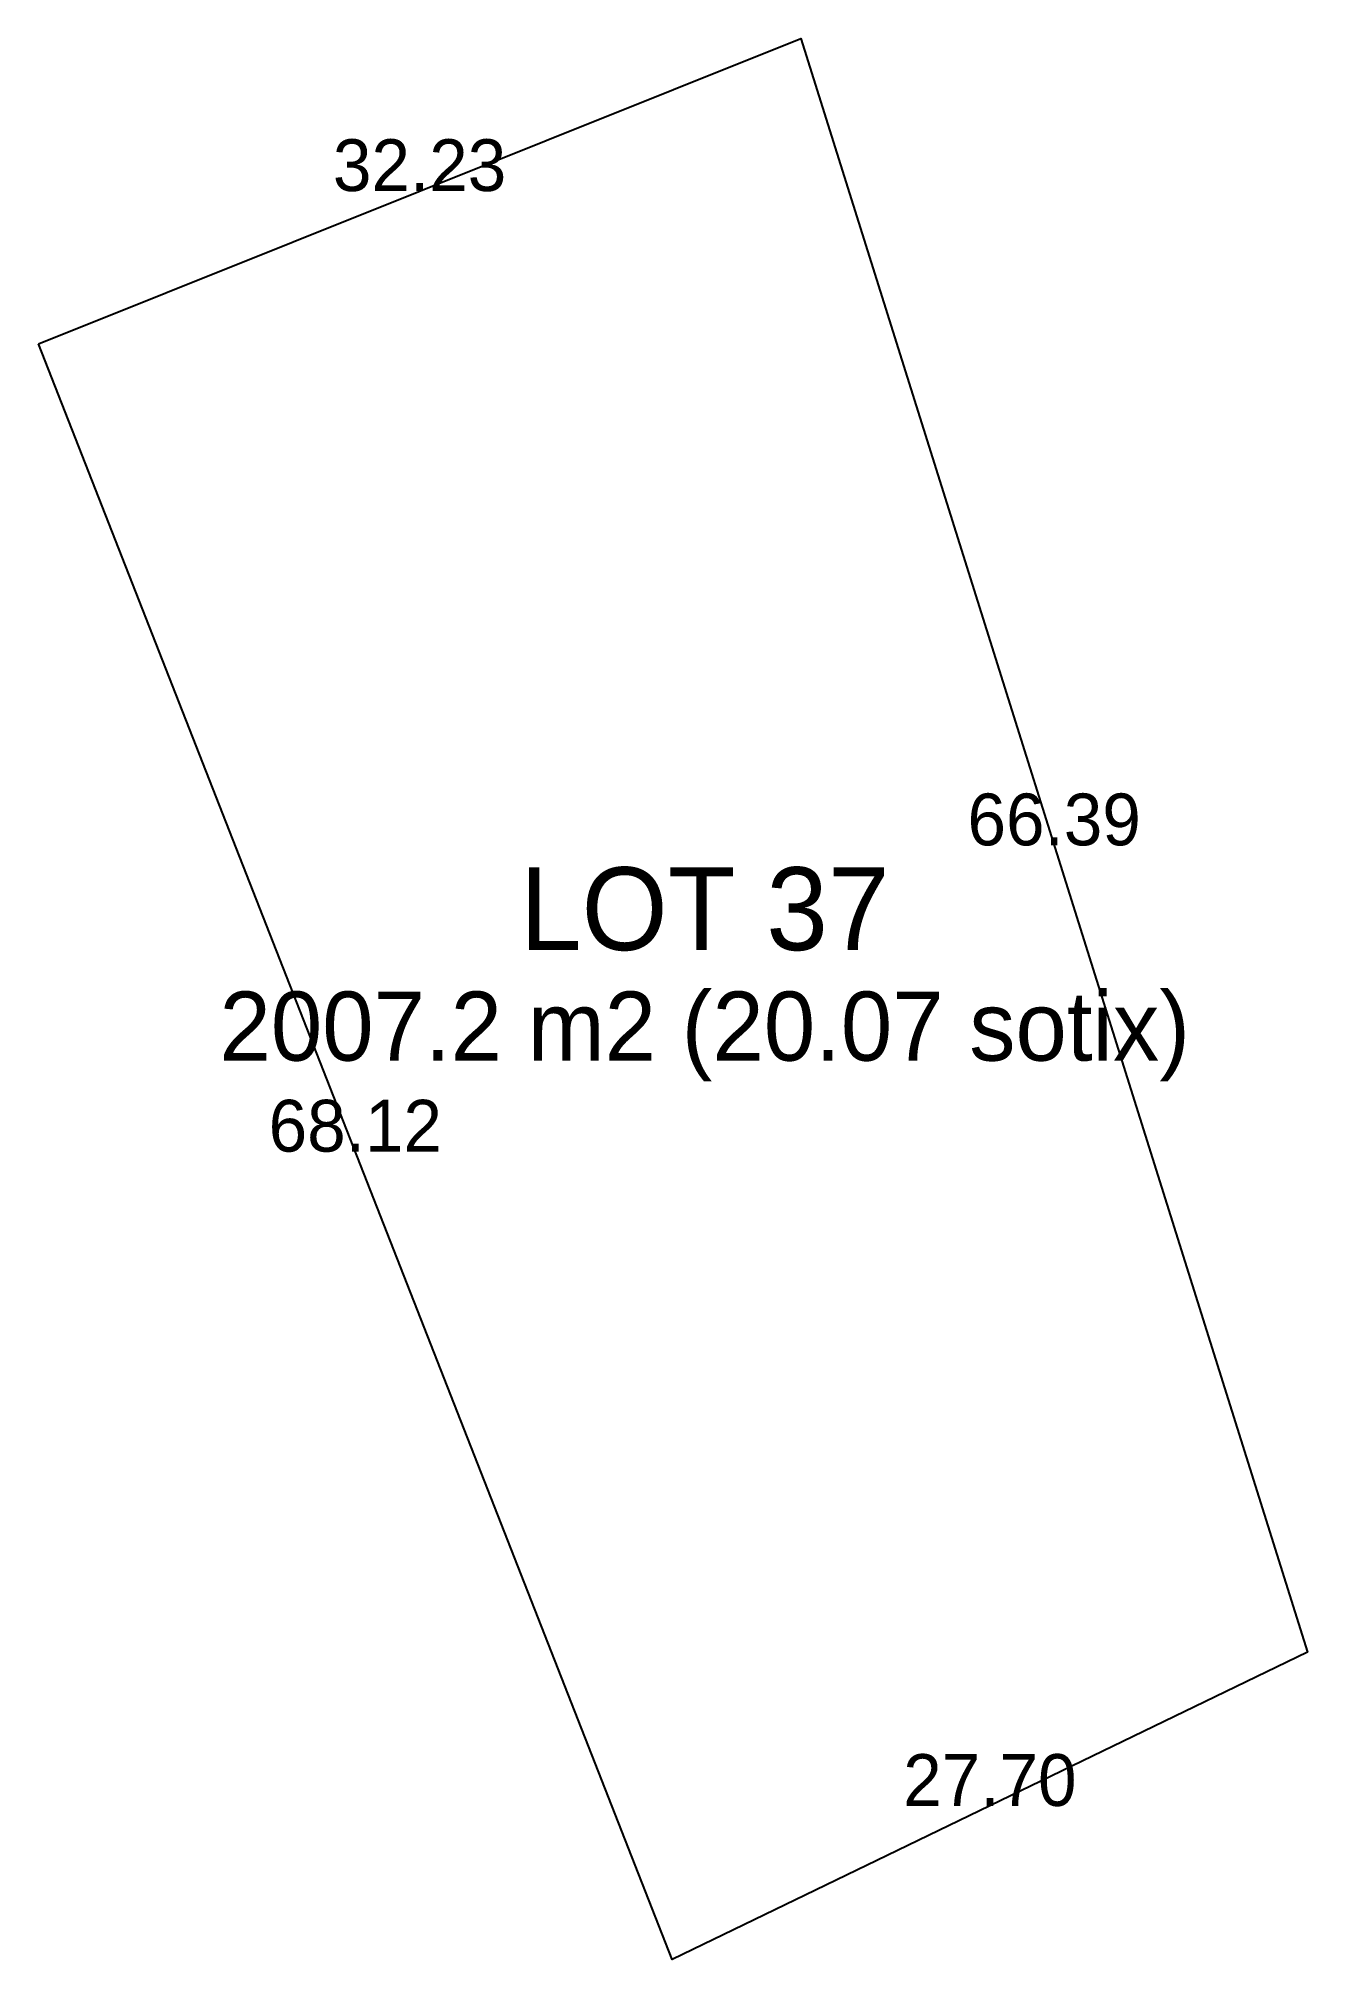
# Model space of a CAD drawing. Header units: metres. Extents: x -26.1 to 23.7, y -37.7 to 37.7.
import ezdxf
from ezdxf.enums import TextEntityAlignment as Align

# ---------------------------------------------------------------- set-up
doc = ezdxf.new("R2010")
doc.units = ezdxf.units.M

msp = doc.modelspace()

# ---------------------------------------------------------------- linework, layer by layer
at = {"layer": 'LOTS'}
msp.add_lwpolyline([(-26.1477, 25.6998), (3.7686, 37.6801), (23.6572, -25.6596), (-1.278, -37.7203)], close=True, dxfattribs=at)

# ---------------------------------------------------------------- texts
at = {"layer": 'DIMS'}
for s, p in [('32.23', (-11.1896, 31.6899)), ('66.39', (13.7129, 6.0102)), ('68.12', (-13.7129, -6.0102)), ('27.70', (11.1896, -31.6899))]:
    msp.add_text(s, height=2.033, dxfattribs=at).set_placement(p, align=Align.CENTER)
at = {"layer": 'LABELS'}
for s, height, p in [('LOT 37', 3.253, (0, 1.8977)), ('2007.2 m2 (20.07 sotix)', 2.711, (0, -2.4398))]:
    msp.add_text(s, height=height, dxfattribs=at).set_placement(p, align=Align.CENTER)

doc.saveas('drawing.dxf')
